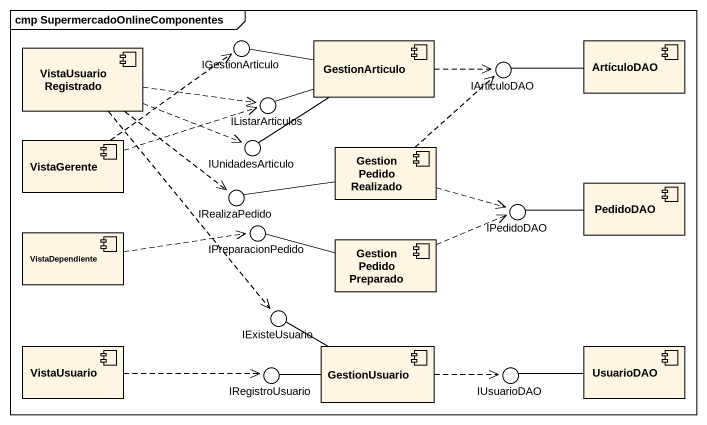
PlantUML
@startuml
mainframe cmp SupermercadoOnlineComponentes
() IGestionArticulo
component GestionArticulo
component ArtículoDAO
component VistaUsuarioRegistrado
() IArticuloDAO
() IListarArticulos
component VistaGerente
() IUnidadesArticulo
component GestionPedidoRealizado
() IRealizaPedido
() IPreparacionPedido
() IPedidoDAO
component PedidoDAO
component VistaDependiente
component GestionPedidoPreparado
() IExisteUsuario
component VistaUsuario
component GestionUsuario
component UsuarioDAO
() IRegistroUsuario
() IUsuarioDAO
GestionArticulo -left- IGestionArticulo
GestionArticulo .right.> IArticuloDAO
GestionArticulo -left- IListarArticulos
GestionArticulo -- IUnidadesArticulo
ArtículoDAO -left- IArticuloDAO
VistaUsuarioRegistrado .right.> IListarArticulos
VistaUsuarioRegistrado .right.> IUnidadesArticulo
VistaUsuarioRegistrado ..> IRealizaPedido
VistaUsuarioRegistrado ..> IExisteUsuario
VistaGerente .up.> IGestionArticulo
VistaGerente .right.> IListarArticulos
GestionPedidoRealizado .up.> IArticuloDAO
GestionPedidoRealizado -left- IRealizaPedido
GestionPedidoRealizado .right.> IPedidoDAO
PedidoDAO -left- IPedidoDAO
VistaDependiente .right.> IPreparacionPedido
GestionPedidoPreparado -left- IPreparacionPedido
GestionPedidoPreparado .right.> IPedidoDAO
VistaUsuario .right.> IRegistroUsuario
GestionUsuario -left- IExisteUsuario
GestionUsuario -left- IRegistroUsuario
GestionUsuario .right.> IUsuarioDAO
UsuarioDAO -left- IUsuarioDAO
@enduml
